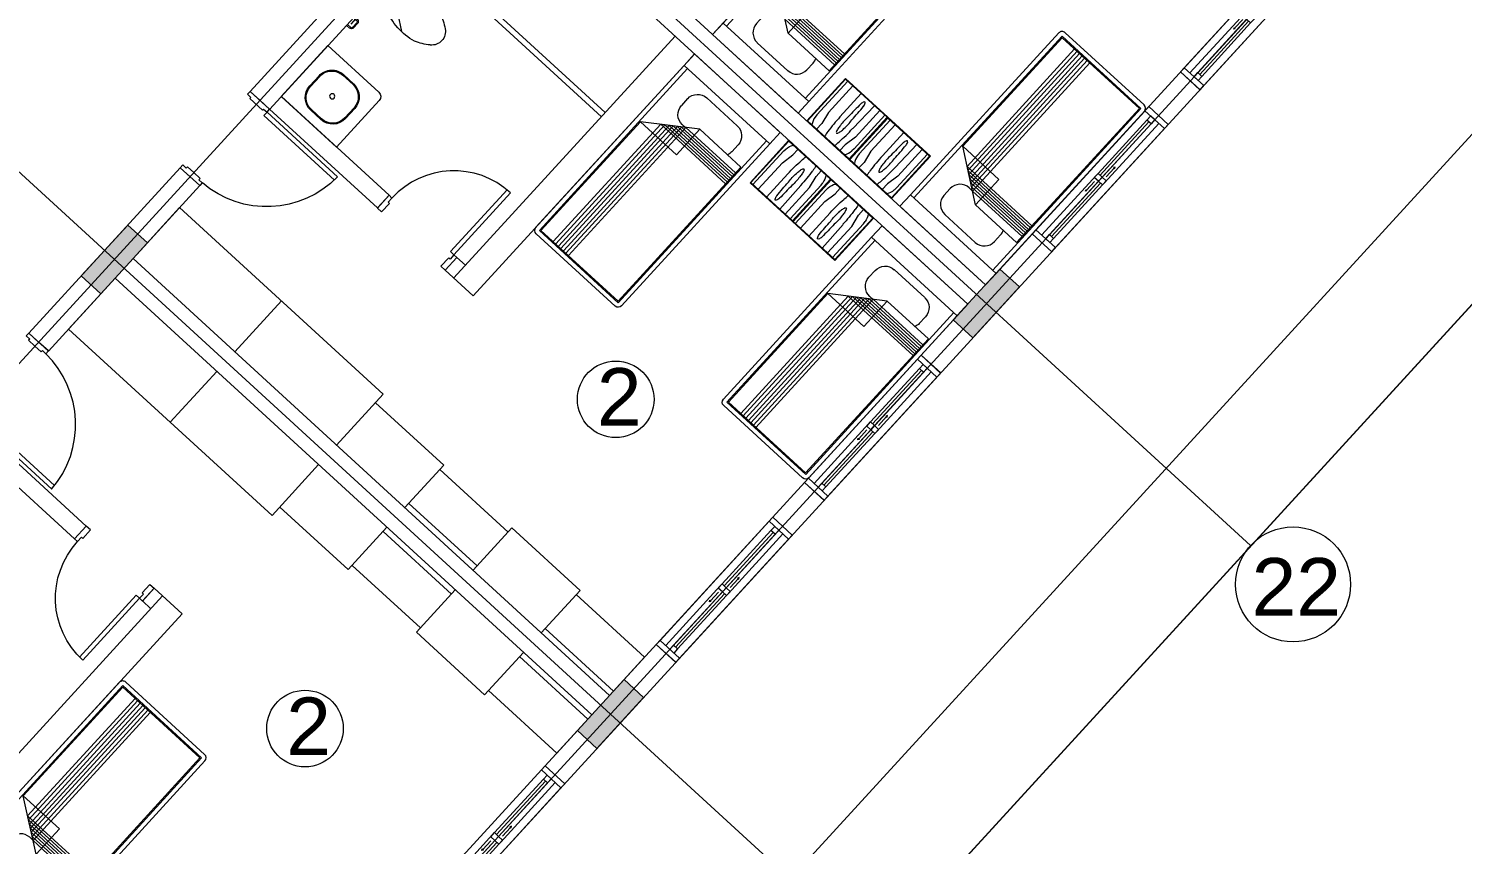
# Model space of a CAD drawing. Header units: metres. Extents: x 750 to 3116, y -341 to 1465.
# Drawn here: x 1650.51 to 1662.97, y 721.17 to 728.26 of the extents above; entities that cross this region are included whole.
import ezdxf
from ezdxf.enums import TextEntityAlignment as Align

# ---------------------------------------------------------------- set-up
doc = ezdxf.new("R2010")
doc.units = ezdxf.units.M
for name, color, linetype, lineweight in [('A-Door', 254, 'Continuous', 5), ('Bathroom Door', 252, 'Continuous', 5), ('Bathroom fur', 252, 'Continuous', 5), ('Centre Line', 7, 'Continuous', 13), ('Column', 50, 'Continuous', 20), ('Footpath', 32, 'Continuous', 18), ('Furniture', 44, 'Continuous', 5), ('GUIDE LINE', 7, 'Continuous', 5), ('Hatch', 251, 'Continuous', 5), ('Vehicular Road', 253, 'Continuous', 20), ('Wall ext', 20, 'Continuous', 18), ('WINDOW', 33, 'Continuous', 5)]:
    doc.layers.add(name, color=color, linetype=linetype, lineweight=lineweight)
doc.layers.add('Text', color=7, linetype='Continuous')
doc.styles.get("Standard").update_dxf_attribs({"font": 'arial.ttf'})
doc.styles.add('TEXT-DET', font='simplex.shx', dxfattribs={"width": 0.7})

# ---------------------------------------------------------------- blocks, each defined once
blk = doc.blocks.new('Water Closet')
at = {"layer": 'Bathroom fur', "linetype": 'Continuous', "lineweight": -3}
for p, q in [((1886.331, 447.871), (1886.35, 447.871)), ((1886.331, 447.851), (1886.35, 447.851)), ((1886.364, 447.861), (1886.346, 447.861)), ((1886.364, 447.861), (1886.349, 447.87)), ((1886.364, 447.861), (1886.349, 447.853)), ((1886.364, 447.861), (1886.355, 447.877)), ((1886.364, 447.861), (1886.355, 447.846)), ((1886.364, 447.861), (1886.364, 447.879)), ((1886.364, 447.861), (1886.364, 447.879)), ((1886.364, 447.861), (1886.364, 447.879)), ((1886.364, 447.861), (1886.364, 447.879)), ((1886.364, 447.861), (1886.364, 447.879)), ((1886.364, 447.861), (1886.364, 447.879)), ((1886.364, 447.861), (1886.364, 447.879)), ((1886.364, 447.861), (1886.364, 447.879)), ((1886.364, 447.861), (1886.364, 447.879)), ((1886.364, 447.861), (1886.364, 447.879)), ((1886.364, 447.861), (1886.364, 447.879)), ((1886.364, 447.861), (1886.364, 447.879)), ((1886.364, 447.861), (1886.373, 447.877)), ((1886.364, 447.861), (1886.379, 447.87)), ((1886.364, 447.861), (1886.381, 447.861)), ((1886.364, 447.861), (1886.379, 447.853)), ((1886.364, 447.861), (1886.373, 447.846)), ((1886.364, 447.861), (1886.364, 447.844)), ((1886.378, 447.871), (1886.416, 447.871)), ((1886.378, 447.851), (1886.416, 447.851)), ((1886.416, 447.851), (1886.416, 447.871))]:
    blk.add_line(p, q, dxfattribs=at)
at = {"layer": 'Bathroom fur', "linetype": 'ByBlock'}
for p, q in [((1886.152, 447.554), (1886.027, 447.644)), ((1886.217, 447.662), (1886.217, 447.713)), ((1886.239, 447.713), (1886.217, 447.713)), ((1886.217, 447.662), (1886.232, 447.625)), ((1886.239, 447.608), (1886.239, 447.713)), ((1886.239, 447.666), (1886.264, 447.666)), ((1886.264, 447.23), (1886.264, 447.703)), ((1886.407, 447.713), (1886.274, 447.713)), ((1886.39, 447.724), (1886.365, 447.724)), ((1886.365, 447.724), (1886.365, 447.715)), ((1886.39, 447.715), (1886.365, 447.715)), ((1886.387, 447.744), (1886.368, 447.744)), ((1886.368, 447.744), (1886.368, 447.724)), ((1886.387, 447.744), (1886.387, 447.724)), ((1886.39, 447.724), (1886.39, 447.715)), ((1886.416, 447.23), (1886.416, 447.703)), ((1886.152, 447.379), (1886.152, 447.554)), ((1886.232, 447.625), (1886.239, 447.625)), ((1886.239, 447.608), (1886.264, 447.608)), ((1886.256, 447.343), (1886.256, 447.59)), ((1886.152, 447.379), (1886.027, 447.288)), ((1886.407, 447.22), (1886.274, 447.22)), ((1886.365, 447.208), (1886.365, 447.218)), ((1886.39, 447.218), (1886.365, 447.218)), ((1886.39, 447.208), (1886.365, 447.208)), ((1886.368, 447.189), (1886.368, 447.208)), ((1886.387, 447.189), (1886.368, 447.189)), ((1886.387, 447.189), (1886.387, 447.208)), ((1886.39, 447.208), (1886.39, 447.218))]:
    blk.add_line(p, q, dxfattribs=at)
at = {"layer": 'Bathroom fur'}
for p, q in [((1886.356, 447.031), (1886.356, 447.081)), ((1886.366, 447.031), (1886.366, 447.081)), ((1886.416, 447.106), (1886.381, 447.106)), ((1886.416, 447.096), (1886.381, 447.096)), ((1886.416, 447.016), (1886.381, 447.016)), ((1886.416, 447.006), (1886.381, 447.006))]:
    blk.add_line(p, q, dxfattribs=at)
at = {"layer": 'Bathroom fur', "linetype": 'Continuous', "lineweight": -3}
blk.add_circle((1886.364, 447.861), 0.0175, dxfattribs=at)
at = {"layer": 'Bathroom fur', "linetype": 'ByBlock'}
for centre in [(1886.378, 447.669), (1886.378, 447.264)]:
    blk.add_circle(centre, 0.0123, dxfattribs=at)
at = {"layer": 'Bathroom fur', "linetype": 'Continuous', "lineweight": -3}
blk.add_arc((1886.331, 447.861), 0.01, 90.002, 270, dxfattribs=at)
at = {"layer": 'Bathroom fur', "linetype": 'ByBlock'}
for centre, radius, start, end in [((1886.017, 447.095), 0.55, 64.2321, 103.6755), ((1886.274, 447.703), 0.00987, 90, 180), ((1886.407, 447.703), 0.00987, 0, 90), ((1885.835, 447.467), 0.119, 126.3794, 233.6206), ((1886.035, 447.208), 0.446, 109.2942, 127.2549), ((1884.672, 447.479), 1.501, 353.4552, 5.5271), ((1885.552, 447.472), 0.65, 345.9276, 13.0204), ((1886.041, 447.728), 0.451, 232.2382, 250.1051), ((1886.017, 447.838), 0.55, 256.3245, 295.7679), ((1886.274, 447.23), 0.00987, 180, 270), ((1886.407, 447.23), 0.00987, 270, 0)]:
    blk.add_arc(centre, radius, start, end, dxfattribs=at)
at = {"layer": 'Bathroom fur'}
for centre, radius, start, end in [((1886.381, 447.081), 0.025, 90, 180), ((1886.381, 447.031), 0.025, 180, 270), ((1886.381, 447.081), 0.015, 90, 180), ((1886.381, 447.031), 0.015, 180, 270)]:
    blk.add_arc(centre, radius, start, end, dxfattribs=at)
at = {"layer": 'Bathroom fur', "style": 'TEXT-DET', "width": 0.6}
blk.add_text('1', height=0.06, dxfattribs=at).set_placement((1886.394, 447.07), align=Align.MIDDLE)
blk = doc.blocks.new('Bed')
at = {"layer": 'Furniture', "linetype": 'Continuous'}
for p, q in [((1878.327, 465.952), (1879.337, 465.952)), ((1878.327, 465.817), (1878.327, 465.952)), ((1879.337, 465.952), (1879.337, 465.817)), ((1879.337, 465.817), (1878.327, 465.817)), ((1878.327, 463.909), (1878.327, 465.817)), ((1878.367, 463.909), (1878.367, 465.817)), ((1878.642, 465.742), (1879.002, 465.742)), ((1879.297, 465.817), (1879.297, 463.909)), ((1879.337, 465.817), (1879.337, 463.909)), ((1878.525, 465.544), (1878.525, 465.624)), ((1879.12, 465.624), (1879.12, 465.544)), ((1878.377, 465.499), (1878.862, 465.499)), ((1878.377, 463.919), (1878.377, 465.499)), ((1878.862, 465.499), (1879.287, 465.199)), ((1878.862, 465.199), (1878.862, 465.499)), ((1878.962, 465.429), (1878.377, 465.429)), ((1878.992, 465.407), (1878.377, 465.407)), ((1879.022, 465.386), (1878.377, 465.386)), ((1879.052, 465.365), (1878.377, 465.365)), ((1879.082, 465.344), (1878.377, 465.344)), ((1878.962, 463.919), (1878.962, 465.429)), ((1879.002, 465.427), (1878.965, 465.427)), ((1878.992, 463.919), (1878.992, 465.407)), ((1879.022, 463.919), (1879.022, 465.386)), ((1879.052, 463.919), (1879.052, 465.365)), ((1879.082, 463.919), (1879.082, 465.344)), ((1879.112, 465.323), (1878.377, 465.323)), ((1879.142, 465.302), (1878.377, 465.302)), ((1879.112, 463.919), (1879.112, 465.323)), ((1879.142, 463.919), (1879.142, 465.302)), ((1879.287, 465.199), (1878.862, 465.199)), ((1879.287, 465.199), (1879.287, 463.919)), ((1879.297, 463.909), (1878.367, 463.909)), ((1879.297, 463.869), (1878.367, 463.869)), ((1879.287, 463.919), (1878.377, 463.919))]:
    blk.add_line(p, q, dxfattribs=at)
for centre, radius, start, end in [((1878.642, 465.624), 0.117, 90, 180), ((1879.002, 465.624), 0.117, 360, 90), ((1878.642, 465.544), 0.117, 180.0006, 202.5189), ((1879.002, 465.544), 0.117, 270, 0), ((1878.367, 463.909), 0.04, 180, 270), ((1879.297, 463.909), 0.04, 270, 0)]:
    blk.add_arc(centre, radius, start, end, dxfattribs=at)
blk = doc.blocks.new('Nightstand')
at = {"layer": 'Furniture'}
for p, q in [((1879.838, 464.54), (1879.838, 464.04)), ((1880.338, 464.54), (1879.838, 464.54)), ((1879.843, 464.535), (1879.843, 464.045)), ((1880.333, 464.535), (1879.843, 464.535)), ((1879.869, 464.442), (1879.871, 464.467)), ((1879.929, 464.358), (1879.951, 464.469)), ((1879.951, 464.469), (1879.951, 464.535)), ((1880.226, 464.469), (1880.226, 464.535)), ((1880.248, 464.358), (1880.226, 464.469)), ((1880.308, 464.442), (1880.305, 464.467)), ((1880.333, 464.045), (1880.333, 464.535)), ((1880.338, 464.04), (1880.338, 464.54)), ((1879.869, 464.045), (1879.869, 464.442)), ((1879.929, 464.045), (1879.929, 464.358)), ((1880.074, 464.444), (1880.068, 464.44)), ((1880.08, 464.44), (1880.074, 464.444)), ((1880.248, 464.045), (1880.248, 464.358)), ((1880.308, 464.045), (1880.308, 464.442)), ((1879.997, 464.32), (1879.991, 464.045)), ((1880.147, 464.32), (1880.147, 464.045)), ((1879.838, 464.04), (1880.338, 464.04)), ((1879.843, 464.045), (1880.333, 464.045)), ((1880.068, 464.081), (1880.074, 464.077)), ((1880.074, 464.077), (1880.08, 464.081))]:
    blk.add_line(p, q, dxfattribs=at)
for centre, radius, start, end in [((1880.021, 464.452), 0.15, 146.5657, 174.2856), ((1881.576, 464.32), 1.578, 174.0179, 180), ((1880.825, 464.399), 0.823, 170.5074, 174.0179), ((1879.315, 464.399), 0.828, 5.9821, 9.4446), ((1878.564, 464.32), 1.583, 0, 5.9821), ((1880.156, 464.452), 0.15, 5.7144, 33.4343), ((1880.715, 464.32), 0.664, 175.5997, 180), ((1880.395, 464.345), 0.343, 169.4757, 175.5997), ((1880.197, 464.382), 0.142, 155.8434, 169.4757), ((1879.951, 464.382), 0.142, 10.5243, 24.1566), ((1879.753, 464.345), 0.343, 4.4003, 10.5243), ((1879.433, 464.32), 0.664, 0, 4.4003), ((1880.715, 464.32), 0.664, 180, 184.4003), ((1886.298, 464.381), 6.246, 181.0259, 182.4606), ((1873.85, 464.381), 6.246, 357.5394, 358.9741), ((1879.433, 464.32), 0.664, 355.5997, 0), ((1880.197, 464.139), 0.142, 190.5243, 204.1566), ((1879.951, 464.139), 0.142, 335.8434, 349.4757)]:
    blk.add_arc(centre, radius, start, end, dxfattribs=at)
blk = doc.blocks.new('Door1')
at = {"layer": 'Bathroom Door'}
for p, q in [((1900.586, 444.886), (1899.856, 444.886)), ((1900.586, 444.846), (1899.857, 444.846))]:
    blk.add_line(p, q, dxfattribs=at)
for points in [[(1900.736, 444.921), (1900.586, 444.921), (1900.586, 444.886), (1900.636, 444.886), (1900.636, 444.871), (1900.736, 444.871), (1900.736, 444.921)], [(1900.586, 444.886), (1900.586, 444.846)], [(1900.736, 444.121), (1900.586, 444.121), (1900.586, 444.156), (1900.636, 444.156), (1900.636, 444.171), (1900.736, 444.171), (1900.736, 444.121)]]:
    blk.add_lwpolyline(points, dxfattribs=at)
blk.add_arc((1900.586, 444.886), 0.73, 180, 270, dxfattribs=at)
blk = doc.blocks.new('Wash bashin')
at = {"layer": 'Bathroom fur', "ltscale": 0.35}
for p, q in [((1884.117, 437.933), (1884.717, 437.933)), ((1884.717, 437.333), (1884.717, 437.933)), ((1884.067, 437.333), (1884.067, 437.883)), ((1884.067, 437.333), (1884.717, 437.333))]:
    blk.add_line(p, q, dxfattribs=at)
at = {"layer": 'Bathroom fur'}
for p, q in [((1884.327, 437.838), (1884.447, 437.838)), ((1884.327, 437.83), (1884.447, 437.83)), ((1884.177, 437.568), (1884.177, 437.688)), ((1884.185, 437.568), (1884.185, 437.688)), ((1884.589, 437.688), (1884.589, 437.568)), ((1884.597, 437.688), (1884.597, 437.568)), ((1884.447, 437.426), (1884.327, 437.426)), ((1884.447, 437.418), (1884.327, 437.418))]:
    blk.add_line(p, q, dxfattribs=at)
blk.add_circle((1884.392, 437.633), 0.0225, dxfattribs=at)
at = {"layer": 'Bathroom fur', "ltscale": 0.35}
blk.add_arc((1884.117, 437.883), 0.05, 90, 180, dxfattribs=at)
at = {"layer": 'Bathroom fur'}
for centre, radius, start, end in [((1884.327, 437.688), 0.15, 90, 180), ((1884.327, 437.688), 0.142, 90, 180), ((1884.447, 437.688), 0.15, 0, 90), ((1884.447, 437.688), 0.142, 0, 90), ((1884.327, 437.568), 0.15, 180, 270), ((1884.327, 437.568), 0.142, 180, 270), ((1884.447, 437.568), 0.15, 270, 0), ((1884.447, 437.568), 0.142, 270, 0)]:
    blk.add_arc(centre, radius, start, end, dxfattribs=at)
blk = doc.blocks.new('WINODO1')
at = {"layer": 'WINDOW', "linetype": 'Continuous'}
for p, q in [((2471212540, 936769700), (2471212491, 936769700)), ((2471212491, 936769700), (2471212491, 936769470)), ((2471212540, 936769700), (2471212540, 936769470)), ((2471213991, 936769700), (2471213943, 936769700)), ((2471213943, 936769700), (2471213943, 936769470)), ((2471213991, 936769700), (2471213991, 936769470)), ((2471212540, 936769470), (2471212491, 936769470)), ((2471213991, 936769470), (2471213943, 936769470))]:
    blk.add_line(p, q, dxfattribs=at)
at = {"layer": 'WINDOW'}
for p, q in [((2471212540, 936769700), (2471213943, 936769700)), ((2471212588, 936769633), (2471213217, 936769633)), ((2471212588, 936769585), (2471213217, 936769585)), ((2471213193, 936769561), (2471213089, 936769561)), ((2471213241, 936769633), (2471213943, 936769633)), ((2471213266, 936769585), (2471213895, 936769585)), ((2471213290, 936769609), (2471213394, 936769609)), ((2471213241, 936769537), (2471212540, 936769537)), ((2471212540, 936769470), (2471213943, 936769470)), ((2471213266, 936769537), (2471213895, 936769537))]:
    blk.add_line(p, q, dxfattribs=at)
at = {"layer": 'WINDOW', "color": 4}
blk.add_line((2471212588, 936769609), (2471213217, 936769609), dxfattribs=at)
at = {"layer": 'WINDOW', "color": 4, "true_color": 0x1fffff}
blk.add_line((2471213266, 936769561), (2471213895, 936769561), dxfattribs=at)
at = {"layer": 'WINDOW'}
for points in [[(2471212540, 936769585), (2471212588, 936769585), (2471212588, 936769633), (2471212540, 936769633)], [(2471213076, 936769561), (2471213089, 936769568), (2471213089, 936769554)], [(2471213217, 936769585), (2471213266, 936769585), (2471213266, 936769633), (2471213217, 936769633)], [(2471213217, 936769537), (2471213266, 936769537), (2471213266, 936769585), (2471213217, 936769585)], [(2471213406, 936769609), (2471213394, 936769616), (2471213394, 936769602)], [(2471213895, 936769537), (2471213943, 936769537), (2471213943, 936769585), (2471213895, 936769585)]]:
    blk.add_lwpolyline(points, close=True, dxfattribs=at)
blk = doc.blocks.new('Door 900')
at = {"layer": 'A-Door'}
for points in [[(29934124, 12198491), (29934164, 12198491), (29934164, 12198476), (29934239, 12198476), (29934314, 12198476), (29934314, 12198491), (29934354, 12198491), (29934354, 12198524), (29934239, 12198524), (29934124, 12198524)], [(29934164, 12197672), (29934314, 12197672), (29934314, 12197658), (29934354, 12197658), (29934354, 12197624), (29934239, 12197624), (29934124, 12197624), (29934124, 12197658), (29934164, 12197658)]]:
    blk.add_lwpolyline(points, close=True, dxfattribs=at)
blk.add_lwpolyline([(29935187, 12197658), (29934354, 12197658), (29934354, 12197698), (29935185, 12197698)], dxfattribs=at)
blk.add_arc((29934327, 12197631), 860, 1.7769, 88.2024, dxfattribs=at)

msp = doc.modelspace()

# ---------------------------------------------------------------- hatches: boundary and pattern name
at = {"layer": 'Hatch', "transparency": 33554687}
h = msp.add_hatch(color=256, dxfattribs=at)
h.dxf.hatch_style = 1
h.paths.add_polyline_path([(1646.175, 711.875), (1646.005, 712.031), (1645.846, 711.857), (1645.755, 711.758), (1645.6, 711.588), (1645.769, 711.433)])
h.paths.add_polyline_path([(1649.318, 715.307), (1649.149, 715.463), (1648.743, 715.02), (1648.913, 714.865)])
h.paths.add_polyline_path([(1652.587, 718.876), (1652.417, 719.031), (1652.384, 718.994), (1652.292, 718.895), (1652.012, 718.589), (1652.182, 718.433)])
h.paths.add_polyline_path([(1655.856, 722.444), (1655.686, 722.6), (1655.281, 722.157), (1655.45, 722.002)])
h.paths.add_polyline_path([(1659.124, 726.013), (1658.955, 726.168), (1658.549, 725.726), (1658.719, 725.571)])
h.paths.add_polyline_path([(1661.826, 729.85), (1661.67, 729.681), (1662.113, 729.275), (1662.268, 729.445)])
h.paths.add_polyline_path([(1657.785, 733.552), (1657.629, 733.382), (1658.072, 732.977), (1658.227, 733.147)])
h.paths.add_polyline_path([(1654.516, 729.983), (1654.361, 729.814), (1654.471, 729.712), (1654.803, 729.408), (1654.958, 729.578)])
h.paths.add_polyline_path([(1652.746, 731.604), (1652.591, 731.435), (1653.033, 731.029), (1653.189, 731.199)])
h.paths.add_polyline_path([(1651.542, 726.396), (1651.372, 726.551), (1650.967, 726.109), (1651.137, 725.953)])
h.paths.add_polyline_path([(1650.045, 727.767), (1649.875, 727.922), (1649.47, 727.48), (1649.64, 727.325)])
h.paths.add_polyline_path([(1647.979, 722.846), (1647.823, 722.677), (1647.934, 722.575), (1648.266, 722.271), (1648.421, 722.441)])
h.paths.add_polyline_path([(1646.541, 724.163), (1646.209, 724.467), (1646.053, 724.298), (1646.496, 723.892), (1646.651, 724.062)])
h.paths.add_polyline_path([(1645.004, 719.259), (1644.835, 719.414), (1644.43, 718.972), (1644.599, 718.816)])
h.paths.add_polyline_path([(1643.632, 720.766), (1643.463, 720.922), (1643.058, 720.479), (1643.227, 720.324)])
h.paths.add_polyline_path([(1641.441, 715.709), (1641.286, 715.54), (1641.728, 715.134), (1641.884, 715.304)])
h.paths.add_polyline_path([(1640.114, 716.925), (1639.944, 717.08), (1639.539, 716.638), (1639.709, 716.482)])
h.paths.add_polyline_path([(1636.735, 713.458), (1636.403, 713.762), (1636.247, 713.592), (1636.69, 713.187), (1636.845, 713.356)])
h.paths.add_polyline_path([(1631.152, 719.073), (1630.982, 719.229), (1630.577, 718.786), (1630.746, 718.631)])
h.paths.add_polyline_path([(1634.17, 722.369), (1634.001, 722.524), (1633.595, 722.082), (1633.765, 721.927)])
h.paths.add_polyline_path([(1637.689, 726.21), (1637.519, 726.366), (1637.114, 725.923), (1637.284, 725.768)])
h.paths.add_polyline_path([(1640.833, 729.643), (1640.663, 729.798), (1640.258, 729.355), (1640.427, 729.2), (1640.461, 729.237), (1640.552, 729.337)])
h.paths.add_polyline_path([(1644.101, 733.211), (1643.932, 733.366), (1643.527, 732.924), (1643.696, 732.769)])
h.paths.add_polyline_path([(1646.999, 736.374), (1647.09, 736.474), (1647.245, 736.643), (1647.076, 736.799), (1646.67, 736.356), (1646.84, 736.201)])
h.paths.add_polyline_path([(1636.008, 733.811), (1635.839, 733.966), (1635.433, 733.524), (1635.603, 733.368)])
h.paths.add_polyline_path([(1631.525, 737.918), (1631.369, 737.748), (1631.48, 737.647), (1631.812, 737.343), (1631.967, 737.512)])
h.paths.add_polyline_path([(1628.676, 734.467), (1628.506, 734.622), (1628.101, 734.179), (1628.27, 734.024)])
h.paths.add_polyline_path([(1632.989, 730.515), (1632.82, 730.67), (1632.415, 730.228), (1632.584, 730.073)])
h.paths.add_polyline_path([(1629.471, 726.674), (1629.301, 726.829), (1628.896, 726.387), (1629.066, 726.231)])
h.paths.add_polyline_path([(1624.987, 730.78), (1624.832, 730.611), (1625.274, 730.206), (1625.43, 730.375)])
h.paths.add_polyline_path([(1626.327, 723.242), (1626.157, 723.397), (1626.124, 723.36), (1626.032, 723.261), (1625.752, 722.955), (1625.922, 722.799)])
h.paths.add_polyline_path([(1621.719, 727.212), (1621.563, 727.042), (1621.674, 726.941), (1622.006, 726.637), (1622.161, 726.807)])
h.paths.add_polyline_path([(1619.949, 728.833), (1619.794, 728.663), (1620.236, 728.258), (1620.391, 728.428), (1620.281, 728.529)])
h.paths.add_polyline_path([(1623.218, 732.402), (1623.062, 732.232), (1623.505, 731.827), (1623.66, 731.996)])
h.paths.add_polyline_path([(1626.486, 735.97), (1626.331, 735.8), (1626.773, 735.395), (1626.929, 735.565)])
h.paths.add_polyline_path([(1622.117, 739.972), (1621.962, 739.803), (1622.404, 739.397), (1622.56, 739.567)])
h.paths.add_polyline_path([(1619.143, 736.385), (1618.973, 736.54), (1618.568, 736.098), (1618.738, 735.942)])
h.paths.add_polyline_path([(1615.874, 732.816), (1615.705, 732.971), (1615.299, 732.529), (1615.469, 732.374)])
h.paths.add_polyline_path([(1612.731, 729.384), (1612.561, 729.539), (1612.156, 729.097), (1612.325, 728.942)])
h.paths.add_polyline_path([(1617.373, 725.132), (1617.203, 725.287), (1616.798, 724.845), (1616.967, 724.69)])
h.paths.add_polyline_path([(1618.745, 723.624), (1618.575, 723.78), (1618.17, 723.337), (1618.339, 723.182)])
h.paths.add_polyline_path([(1623.058, 719.673), (1622.889, 719.828), (1622.483, 719.386), (1622.653, 719.231)])
h.paths.add_polyline_path([(1619.915, 716.241), (1619.745, 716.396), (1619.34, 715.954), (1619.509, 715.799)])
h.paths.add_polyline_path([(1615.181, 720.075), (1615.026, 719.905), (1615.468, 719.5), (1615.624, 719.67)])
h.paths.add_polyline_path([(1613.411, 721.696), (1613.256, 721.526), (1613.699, 721.121), (1613.854, 721.291)])
h.paths.add_polyline_path([(1609.042, 725.698), (1608.887, 725.528), (1609.329, 725.123), (1609.485, 725.293)])
h.paths.add_polyline_path([(1610.143, 718.127), (1609.987, 717.958), (1610.43, 717.553), (1610.585, 717.722)])
h.paths.add_polyline_path([(1607.566, 714.426), (1607.397, 714.582), (1606.992, 714.139), (1607.161, 713.984)])
h.paths.add_polyline_path([(1602.924, 718.678), (1602.755, 718.834), (1602.35, 718.391), (1602.519, 718.236)])
h.paths.add_polyline_path([(1604.823, 730.065), (1604.653, 730.22), (1604.495, 730.047), (1604.403, 729.947), (1604.248, 729.778), (1604.418, 729.622)])
h.paths.add_polyline_path([(1607.842, 733.36), (1607.672, 733.516), (1607.267, 733.073), (1607.436, 732.918)])
h.paths.add_polyline_path([(1603.528, 737.312), (1603.358, 737.467), (1602.953, 737.025), (1603.123, 736.869)])
h.paths.add_polyline_path([(1600.09, 733.899), (1599.934, 733.729), (1600.377, 733.324), (1600.532, 733.493)])
h.paths.add_polyline_path([(1602.031, 738.683), (1601.861, 738.838), (1601.456, 738.396), (1601.626, 738.24)])
h.paths.add_polyline_path([(1596.087, 744.127), (1595.918, 744.282), (1595.513, 743.84), (1595.682, 743.685)])
h.paths.add_polyline_path([(1592.944, 740.695), (1592.774, 740.85), (1592.369, 740.408), (1592.538, 740.252)])
h.paths.add_polyline_path([(1598.32, 735.52), (1598.164, 735.35), (1598.607, 734.945), (1598.762, 735.114)])
h.paths.add_polyline_path([(1595.619, 731.682), (1595.449, 731.838), (1595.044, 731.395), (1595.213, 731.24)])
h.paths.add_polyline_path([(1589.675, 737.126), (1589.505, 737.282), (1589.1, 736.839), (1589.27, 736.684)])
h.paths.add_polyline_path([(1586.406, 733.558), (1586.237, 733.713), (1585.831, 733.271), (1586.001, 733.115)])
h.paths.add_polyline_path([(1592.225, 727.977), (1591.782, 728.383), (1591.627, 728.213), (1592.07, 727.808)])
h.paths.add_polyline_path([(1593.995, 726.356), (1593.552, 726.761), (1593.397, 726.592), (1593.839, 726.187)])
h.paths.add_polyline_path([(1596.821, 730.33), (1596.666, 730.16), (1597.108, 729.755), (1597.263, 729.925)])
h.paths.add_polyline_path([(1601.304, 726.223), (1601.135, 726.379), (1600.729, 725.936), (1600.899, 725.781)])
h.paths.add_polyline_path([(1598.161, 722.791), (1597.991, 722.947), (1597.586, 722.504), (1597.755, 722.349)])
h.paths.add_polyline_path([(1594.892, 719.223), (1594.722, 719.378), (1594.317, 718.936), (1594.487, 718.78)])
h.paths.add_polyline_path([(1590.578, 723.174), (1590.408, 723.329), (1590.003, 722.887), (1590.173, 722.732)])
h.paths.add_polyline_path([(1589.081, 724.545), (1588.912, 724.701), (1588.506, 724.258), (1588.676, 724.103)])
h.paths.add_polyline_path([(1583.138, 729.989), (1582.968, 730.145), (1582.563, 729.702), (1582.732, 729.547)])
h.paths.add_polyline_path([(1579.869, 726.421), (1579.699, 726.576), (1579.294, 726.134), (1579.464, 725.978)])
h.paths.add_polyline_path([(1585.245, 721.245), (1585.09, 721.076), (1585.532, 720.671), (1585.687, 720.84)])
h.paths.add_polyline_path([(1587.015, 719.624), (1586.859, 719.455), (1587.302, 719.05), (1587.457, 719.219)])
h.paths.add_polyline_path([(1582.669, 717.545), (1582.499, 717.7), (1582.094, 717.257), (1582.263, 717.102)])
h.paths.add_polyline_path([(1576.725, 722.989), (1576.556, 723.144), (1576.15, 722.702), (1576.32, 722.546)])
h.paths.add_polyline_path([(1591.748, 715.791), (1591.579, 715.946), (1591.42, 715.773), (1591.329, 715.673), (1591.173, 715.503), (1591.343, 715.348)])
h.paths.add_polyline_path([(1561.743, 717.756), (1561.574, 717.911), (1561.169, 717.468), (1561.339, 717.313)])
h.paths.add_polyline_path([(1566.286, 722.728), (1566.116, 722.883), (1565.712, 722.44), (1565.882, 722.285)])
h.paths.add_polyline_path([(1570.833, 727.704), (1570.663, 727.859), (1570.258, 727.416), (1570.428, 727.261)])
h.paths.add_polyline_path([(1575.254, 732.543), (1574.811, 732.948), (1574.656, 732.778), (1575.099, 732.373)])
h.paths.add_polyline_path([(1579.283, 737.842), (1579.128, 737.673), (1579.571, 737.268), (1579.726, 737.438)])
h.paths.add_polyline_path([(1568.934, 738.568), (1568.764, 738.723), (1568.36, 738.281), (1568.529, 738.125)])
h.paths.add_polyline_path([(1564.388, 733.593), (1564.218, 733.748), (1563.813, 733.305), (1563.983, 733.15)])
h.paths.add_polyline_path([(1559.841, 728.617), (1559.672, 728.772), (1559.267, 728.329), (1559.437, 728.174)])
h.paths.add_polyline_path([(1557.524, 726.081), (1557.211, 726.368), (1557.211, 726.368), (1557.196, 726.381), (1557.081, 726.486), (1556.926, 726.316), (1557.369, 725.911)])
h.paths.add_polyline_path([(1555.295, 723.641), (1555.125, 723.796), (1554.721, 723.353), (1554.89, 723.198)])
h.paths.add_polyline_path([(1552.096, 731.041), (1551.941, 730.871), (1551.941, 730.871), (1552.384, 730.466), (1552.539, 730.636)])
h.paths.add_polyline_path([(1554.583, 733.422), (1554.413, 733.577), (1554.008, 733.134), (1554.178, 732.979)])
h.paths.add_polyline_path([(1559.129, 738.397), (1558.959, 738.553), (1558.555, 738.11), (1558.724, 737.954)])
h.paths.add_polyline_path([(1563.675, 743.373), (1563.506, 743.528), (1563.101, 743.085), (1563.271, 742.93)])
h.paths.add_polyline_path([(1567.853, 748.286), (1567.698, 748.116), (1568.141, 747.712), (1568.296, 747.882)])

# ---------------------------------------------------------------- linework, layer by layer
at = {"layer": 'Bathroom fur'}
for p, q in [((1654.383, 728.505), (1655.489, 727.492)), ((1654.416, 728.542), (1655.523, 727.529))]:
    msp.add_line(p, q, dxfattribs=at)
at = {"layer": 'Centre Line', "color": 30, "true_color": 0xf26722}
for p, q in [((1661.134, 723.765), (1644.786, 738.74)), ((1659.896, 735.686), (1636.076, 709.681)), ((1657.865, 720.197), (1641.517, 735.172)), ((1664.21, 731.735), (1640.389, 705.73))]:
    msp.add_line(p, q, dxfattribs=at)
msp.add_circle((1661.503, 723.428), 0.5, dxfattribs=at)
at = {"layer": 'Column'}
for points in [[(1650.967, 726.109), (1651.372, 726.551), (1651.542, 726.396), (1651.137, 725.953), (1650.967, 726.109)], [(1658.549, 725.726), (1658.955, 726.168), (1659.124, 726.013), (1658.719, 725.571), (1658.549, 725.726)], [(1655.281, 722.157), (1655.686, 722.6), (1655.856, 722.444), (1655.45, 722.002), (1655.281, 722.157)]]:
    msp.add_lwpolyline(points, dxfattribs=at)
at = {"layer": 'Footpath'}
msp.add_line((1669.264, 734.116), (1647.411, 710.258), dxfattribs=at)
at = {"layer": 'Furniture'}
for p, q in [((1651.822, 726.702), (1653.592, 725.081)), ((1650.856, 725.647), (1652.626, 724.026))]:
    msp.add_line(p, q, dxfattribs=at)
for points in [[(1655.561, 722.463), (1651.417, 726.259), (1651.822, 726.702)], [(1655.406, 722.294), (1651.262, 726.09), (1650.856, 725.647)], [(1652.707, 725.891), (1652.302, 725.449)], [(1651.741, 724.837), (1652.146, 725.279)], [(1653.592, 725.081), (1653.187, 724.638)], [(1653.524, 725.007), (1654.118, 724.463), (1653.78, 724.095)], [(1652.626, 724.026), (1653.031, 724.469)], [(1654.084, 724.426), (1654.678, 723.883)], [(1653.814, 724.131), (1654.408, 723.588)], [(1652.694, 724.1), (1653.287, 723.556), (1653.625, 723.925)], [(1653.591, 723.888), (1654.185, 723.344)], [(1654.374, 723.551), (1654.712, 723.92), (1655.305, 723.376), (1654.967, 723.007)], [(1653.321, 723.593), (1653.915, 723.049)], [(1654.219, 723.381), (1653.881, 723.013), (1654.474, 722.469), (1654.812, 722.837)], [(1655.271, 723.339), (1655.865, 722.795), (1655.561, 722.463)], [(1655.001, 723.044), (1655.595, 722.5)], [(1654.778, 722.801), (1655.372, 722.257), (1655.406, 722.294)], [(1654.508, 722.506), (1655.102, 721.962), (1655.406, 722.294)]]:
    msp.add_lwpolyline(points, dxfattribs=at)
at = {"layer": 'GUIDE LINE'}
for centre in [(1655.614, 725.036), (1652.912, 722.175)]:
    msp.add_circle(centre, 0.333, dxfattribs=at)
at = {"layer": 'Vehicular Road', "lineweight": 20}
for points in [[(1557.761, 757.196), (1555.279, 754.479, -0.709085), (1551.807, 755.96), (1553.093, 775.439, -0.428302), (1555.871, 777.758), (1618.991, 770.544), (1682.293, 761.703, -0.390874), (1683.583, 760.13), (1683.205, 753.669, 0.188493), (1683.542, 752.63), (1684.624, 751.31, -0.373088), (1684.57, 749.346), (1649.471, 711.027)], [(1670.001, 733.44), (1649.151, 710.677, -0.243266), (1647.857, 710.202), (1624.206, 713.181), (1577.67, 714.074), (1569.995, 714.548, -0.630246), (1568.642, 717.893), (1593.546, 745.151)]]:
    msp.add_lwpolyline(points, format="xyb", dxfattribs=at)
at = {"layer": 'Wall ext'}
for p, q in [((1656.455, 728.207), (1658.38, 730.308)), ((1654.627, 729.882), (1658.83, 726.032)), ((1654.471, 729.712), (1658.674, 725.862)), ((1645.769, 711.433), (1662.268, 729.445)), ((1658.83, 726.032), (1661.943, 729.431)), ((1653.82, 729.224), (1652.436, 727.712)), ((1653.889, 728.958), (1652.605, 727.557)), ((1656.13, 728.193), (1654.205, 726.091)), ((1656.3, 728.037), (1654.375, 725.936)), ((1660.525, 727.882), (1660.694, 727.727)), ((1653.542, 726.699), (1652.436, 727.712)), ((1653.643, 726.809), (1652.707, 727.667)), ((1660.248, 727.58), (1660.418, 727.425)), ((1650.512, 725.612), (1651.827, 727.048)), ((1651.997, 726.893), (1651.827, 727.048)), ((1651.997, 726.893), (1651.417, 726.259)), ((1653.643, 726.809), (1653.542, 726.699)), ((1659.235, 726.474), (1659.405, 726.319)), ((1651.417, 726.259), (1655.561, 722.463)), ((1654.233, 726.269), (1654.132, 726.159)), ((1654.307, 726.202), (1654.233, 726.269)), ((1654.375, 725.936), (1654.132, 726.159)), ((1650.681, 725.456), (1651.262, 726.09)), ((1655.406, 722.294), (1651.262, 726.09)), ((1658.674, 725.862), (1655.561, 722.463)), ((1650.681, 725.456), (1650.512, 725.612)), ((1658.269, 725.42), (1658.439, 725.264)), ((1651.01, 723.935), (1649.904, 724.948)), ((1650.908, 723.824), (1649.972, 724.682)), ((1657.256, 724.314), (1657.426, 724.158)), ((1656.98, 724.012), (1657.149, 723.857)), ((1650.908, 723.824), (1651.01, 723.935)), ((1651.498, 723.284), (1651.6, 723.394)), ((1651.843, 723.171), (1651.6, 723.394)), ((1649.748, 721.225), (1651.673, 723.327)), ((1651.572, 723.216), (1651.498, 723.284)), ((1649.918, 721.07), (1651.843, 723.171)), ((1655.966, 722.906), (1656.136, 722.75)), ((1652.292, 718.895), (1655.406, 722.294)), ((1655, 721.851), (1655.17, 721.696))]:
    msp.add_line(p, q, dxfattribs=at)

# ---------------------------------------------------------------- block references
at = {"rotation": 137.5109696397852}
for name, p in [('Bed', (3357.018, -197.594)), ('Bed', (3358.648, -199.087)), ('Nightstand', (3357.621, -200.061)), ('Nightstand', (3357.99, -200.399)), ('Bed', (3350.48, -204.731))]:
    msp.add_blockref(name, p, dxfattribs=at)
at = {"xscale": -1, "rotation": 317.5109696397852}
for name, p in [('Bed', (2727.409, -884.955)), ('Nightstand', (2729.92, -885.34)), ('Nightstand', (2730.288, -885.678)), ('Bed', (2729.039, -886.448))]:
    msp.add_blockref(name, p, dxfattribs=at)
at = {"layer": 'A-Door'}
for p, xscale, yscale, zscale, rotation in [((-12182.314, 29941.297), -0.001, 0.001, 0.001, 137.510969639902), ((-28662.593, 11949.314), 0.001000000000000001, 0.001000000000000001, 0.001000000000000001, 317.5109696398649)]:
    msp.add_blockref('Door 900', p, dxfattribs=dict(at, xscale=xscale, yscale=yscale, zscale=zscale, rotation=rotation))
at = {"layer": 'Bathroom Door', "rotation": 227.5109696399479}
msp.add_blockref('Door1', (2609.894, 2428.295), dxfattribs=at)
at = {"layer": 'Bathroom Door', "xscale": -1, "rotation": 227.5109696396224}
msp.add_blockref('Door1', (39.662, -377.7), dxfattribs=at)
at = {"layer": 'Bathroom fur', "xscale": -1, "rotation": 317.5109696397852}
for name, p in [('Water Closet', (2742.4, -875.517)), ('Wash bashin', (2747.113, -867.855))]:
    msp.add_blockref(name, p, dxfattribs=at)
at = {"layer": 'WINDOW', "linetype": 'Continuous', "xscale": -0.001, "yscale": 0.001, "zscale": 0.001, "rotation": 47.51096963981065}
for p in [(2361619.864, 1190277.367), (2361618.575, 1190275.959), (2361616.596, 1190273.799), (2361615.306, 1190272.391), (2361613.327, 1190270.23)]:
    msp.add_blockref('WINODO1', p, dxfattribs=at)

# ---------------------------------------------------------------- texts
at = {"layer": 'Text', "color": 30, "true_color": 0xf26722, "char_height": 0.5, "attachment_point": 1}
for s, width, insert in [('2', 3.12418, (1655.45, 725.307)), ('22', 0.83687, (1661.143, 723.657)), ('2', 3.12418, (1652.749, 722.445))]:
    msp.add_mtext_dynamic_manual_height_columns(s, width=width, gutter_width=12.5, heights=[0], dxfattribs=dict(at, insert=insert))

doc.saveas('drawing.dxf')
